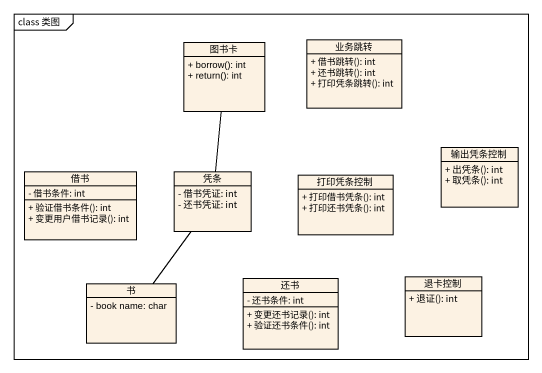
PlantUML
@startuml
mainframe class 类图
hide circle
hide empty members
skinparam classAttributeIconSize 0
class 图书卡 {
  + borrow(): int
  + return(): int
}
class 业务跳转 {
  + 借书跳转(): int
  + 还书跳转(): int
  + 打印凭条跳转(): int
}
class 输出凭条控制 {
  + 出凭条(): int
  + 取凭条(): int
}
class 借书 {
  - 借书条件: int
  + 验证借书条件(): int
  + 变更用户借书记录(): int
}
class 凭条 {
  - 借书凭证: int
  - 还书凭证: int
}
class 打印凭条控制 {
  + 打印借书凭条(): int
  + 打印还书凭条(): int
}
class 还书 {
  - 还书条件: int
  + 变更还书记录(): int
  + 验证还书条件(): int
}
class 退卡控制 {
  + 退证(): int
}
class 书 {
  - book name: char
}
图书卡 -- 凭条
凭条 -- 书
@enduml
